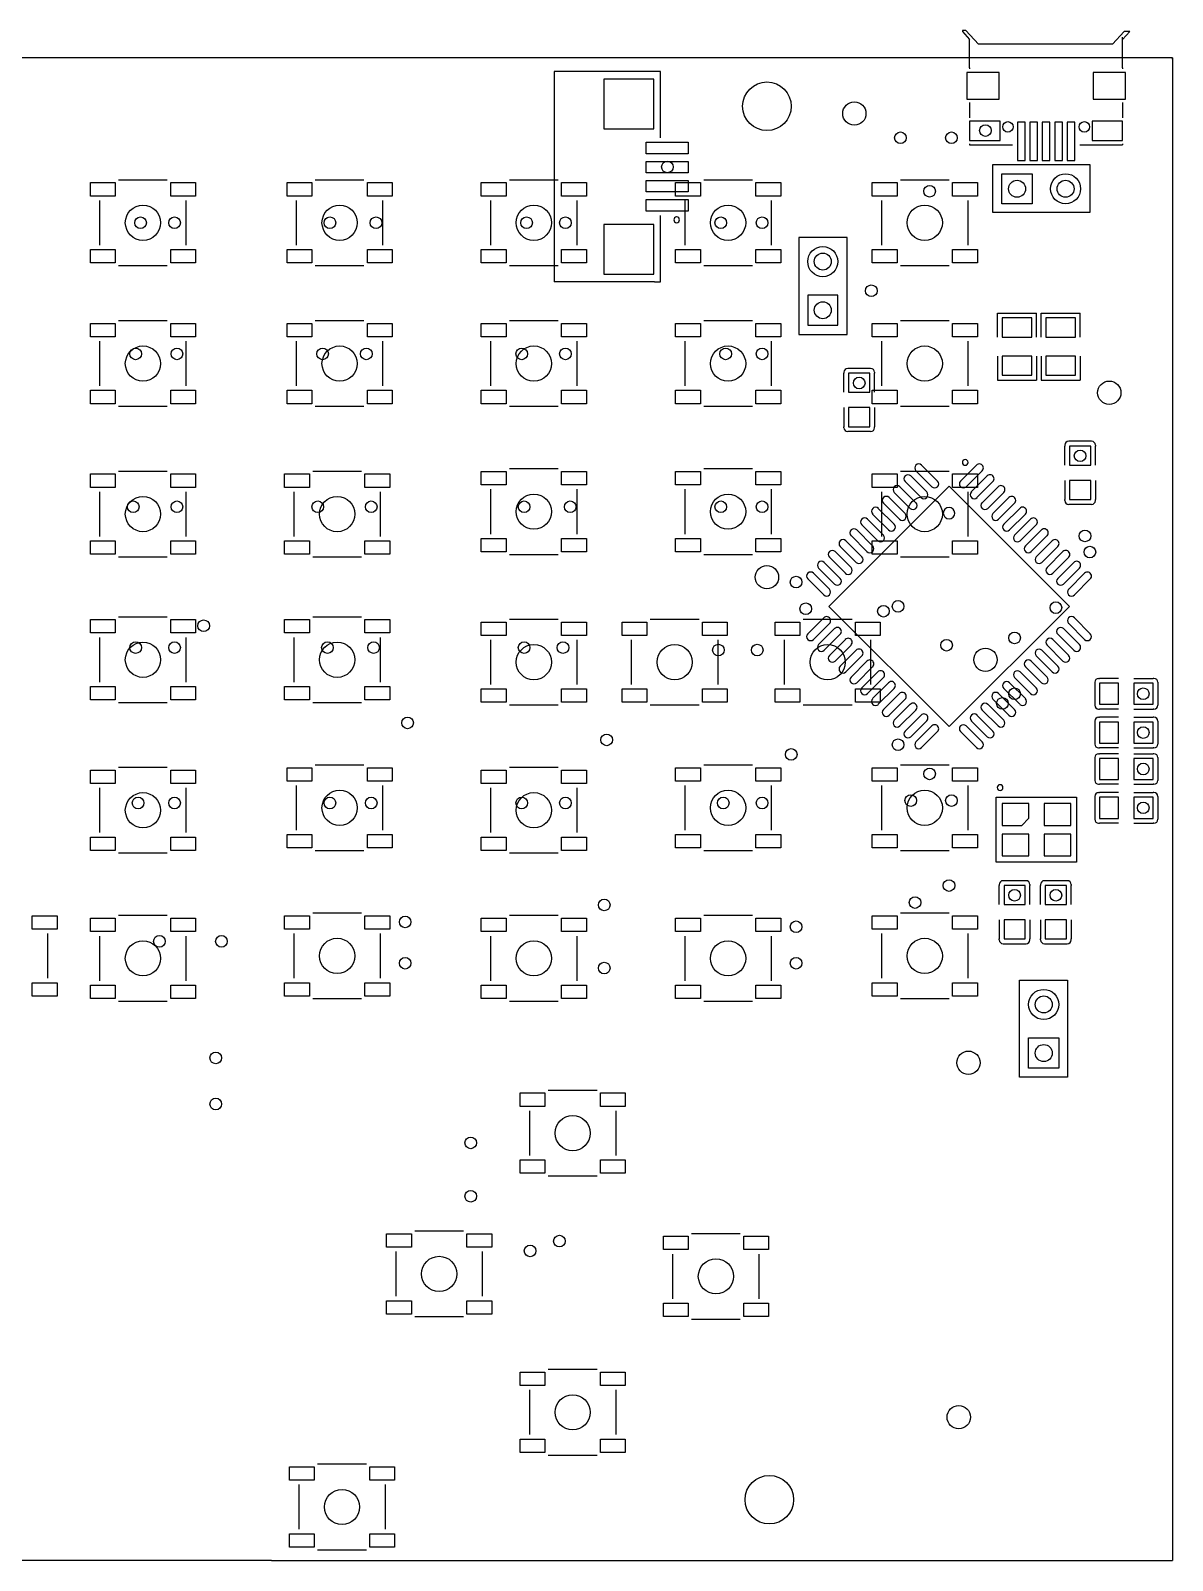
# Model space of a CAD drawing. Header units: millimetres. Extents: x 730 to 5835, y 75 to 3226.
# Drawn here: x 3484 to 5835, y 75 to 3226 of the extents above; entities that cross this region are included whole.
import ezdxf

# ---------------------------------------------------------------- set-up
doc = ezdxf.new("R2010")
doc.units = ezdxf.units.MM

msp = doc.modelspace()

# ---------------------------------------------------------------- linework, layer by layer
for points in [[(5732.1, 3207.3), (5747.3, 3223.8), (5735.8, 3223.8), (5711.8, 3197.8), (5435.6, 3197.8), (5409.5, 3225.8), (5403, 3225.8), (5403, 3223.8), (5417.1, 3207.3)], [(5417.5, 3149.4), (5417.5, 3207.3)], [(5732.5, 3149.4), (5732.5, 3212.1)], [(5835, 3170), (5831.7, 3170), (5310, 3170), (730, 3170), (730, 3170)], [(5835, 3166.7), (5835, 3170), (5835, 75), (5835, 75)], [(4562.1, 3141.5), (4562.1, 2708.5)], [(4768.8, 3141.5), (4562.1, 3141.5)], [(4780.6, 3005), (4780.6, 3141.9), (4768.8, 3141.9)], [(5417.5, 3149.4), (5417.5, 3146.9)], [(5732.5, 3149.4), (5732.5, 3146.9)], [(5417.5, 3077.5), (5417.5, 3046.3)], [(5732.5, 3077.5), (5732.5, 3046.3)], [(5417.5, 2992.7), (5417.5, 2990.7)], [(5417.5, 2990.7), (5505.8, 2990.7)], [(5644.2, 2990.7), (5732.5, 2990.7)], [(5732.5, 2992.7), (5732.5, 2990.7)], [(3664.8, 2918.6), (3765.2, 2918.6)], [(4069.8, 2918.6), (4170.2, 2918.6)], [(4469.8, 2918.6), (4570.2, 2918.6)], [(4869.8, 2918.6), (4970.2, 2918.6)], [(5274.8, 2918.6), (5375.2, 2918.6)], [(3626.4, 2784), (3626.4, 2876)], [(3803.6, 2876), (3803.6, 2784)], [(4031.4, 2784), (4031.4, 2876)], [(4208.6, 2876), (4208.6, 2784)], [(4431.4, 2784), (4431.4, 2876)], [(4608.6, 2876), (4608.6, 2784)], [(4831.4, 2784), (4831.4, 2876)], [(5008.6, 2876), (5008.6, 2784)], [(5236.4, 2784), (5236.4, 2876)], [(5413.6, 2876), (5413.6, 2784)], [(4768.8, 2708.5), (4780.6, 2708.5), (4780.6, 2845)], [(3765.2, 2741.4), (3664.8, 2741.4)], [(4170.2, 2741.4), (4069.8, 2741.4)], [(4570.2, 2741.4), (4469.8, 2741.4)], [(4970.2, 2741.4), (4869.8, 2741.4)], [(5375.2, 2741.4), (5274.8, 2741.4)], [(4768.8, 2708.5), (4562.1, 2708.5)], [(3664.8, 2628.6), (3765.2, 2628.6)], [(4069.8, 2628.6), (4170.2, 2628.6)], [(4469.8, 2628.6), (4570.2, 2628.6)], [(4869.8, 2628.6), (4970.2, 2628.6)], [(5274.8, 2628.6), (5375.2, 2628.6)], [(5474.8, 2594.7), (5474.8, 2643.9)], [(5474.8, 2643.9), (5555.2, 2643.9)], [(5555.2, 2594.7), (5555.2, 2643.9)], [(5564.8, 2594.7), (5564.8, 2643.9)], [(5564.8, 2643.9), (5645.2, 2643.9)], [(5645.2, 2594.7), (5645.2, 2643.9)], [(3626.4, 2494), (3626.4, 2586)], [(3803.6, 2586), (3803.6, 2494)], [(4031.4, 2494), (4031.4, 2586)], [(4208.6, 2586), (4208.6, 2494)], [(4431.4, 2494), (4431.4, 2586)], [(4608.6, 2586), (4608.6, 2494)], [(4831.4, 2494), (4831.4, 2586)], [(5008.6, 2586), (5008.6, 2494)], [(5236.4, 2494), (5236.4, 2586)], [(5413.6, 2586), (5413.6, 2494)], [(5474.8, 2555.3), (5474.8, 2506.1)], [(5555.2, 2555.3), (5555.2, 2506.1)], [(5564.8, 2555.3), (5564.8, 2506.1)], [(5645.2, 2555.3), (5645.2, 2506.1)], [(5158.5, 2522.1), (5158.5, 2520.1)], [(5213.6, 2530), (5166.4, 2530)], [(5221.5, 2522.1), (5221.5, 2520.1)], [(5158.5, 2480.8), (5158.5, 2520.1)], [(5221.5, 2480.8), (5221.5, 2520.1)], [(5474.8, 2506.1), (5555.2, 2506.1)], [(5564.8, 2506.1), (5645.2, 2506.1)], [(3765.2, 2451.4), (3664.8, 2451.4)], [(4170.2, 2451.4), (4069.8, 2451.4)], [(4570.2, 2451.4), (4469.8, 2451.4)], [(4970.2, 2451.4), (4869.8, 2451.4)], [(5158.5, 2449.3), (5158.5, 2409.9)], [(5221.5, 2449.3), (5221.5, 2409.9)], [(5375.2, 2451.4), (5274.8, 2451.4)], [(5158.5, 2407.9), (5158.5, 2409.9)], [(5213.6, 2400), (5166.4, 2400)], [(5221.5, 2407.9), (5221.5, 2409.9)], [(5613.5, 2372.1), (5613.5, 2370.1)], [(5613.5, 2330.8), (5613.5, 2370.1)], [(5668.6, 2380), (5621.4, 2380)], [(5676.5, 2372.1), (5676.5, 2370.1)], [(5676.5, 2330.8), (5676.5, 2370.1)], [(3664.8, 2318.6), (3765.2, 2318.6)], [(4064.8, 2318.6), (4165.2, 2318.6)], [(4469.8, 2323.6), (4570.2, 2323.6)], [(4869.8, 2323.6), (4970.2, 2323.6)], [(5274.8, 2318.6), (5375.2, 2318.6)], [(3626.4, 2184), (3626.4, 2276)], [(3803.6, 2276), (3803.6, 2184)], [(4026.4, 2184), (4026.4, 2276)], [(4203.6, 2276), (4203.6, 2184)], [(4431.4, 2189), (4431.4, 2281)], [(4608.6, 2281), (4608.6, 2189)], [(4831.4, 2189), (4831.4, 2281)], [(5008.6, 2281), (5008.6, 2189)], [(5236.4, 2184), (5236.4, 2276)], [(5413.6, 2276), (5413.6, 2184)], [(5613.5, 2299.3), (5613.5, 2259.9)], [(5676.5, 2299.3), (5676.5, 2259.9)], [(5613.5, 2257.9), (5613.5, 2259.9)], [(5668.6, 2250), (5621.4, 2250)], [(5676.5, 2257.9), (5676.5, 2259.9)], [(4570.2, 2146.4), (4469.8, 2146.4)], [(4970.2, 2146.4), (4869.8, 2146.4)], [(3765.2, 2141.4), (3664.8, 2141.4)], [(4165.2, 2141.4), (4064.8, 2141.4)], [(5375.2, 2141.4), (5274.8, 2141.4)], [(3664.8, 2018.6), (3765.2, 2018.6)], [(4064.8, 2018.6), (4165.2, 2018.6)], [(4469.8, 2013.6), (4570.2, 2013.6)], [(4759.8, 2013.6), (4860.2, 2013.6)], [(5074.8, 2013.6), (5175.2, 2013.6)], [(3626.4, 1884), (3626.4, 1976)], [(3803.6, 1976), (3803.6, 1884)], [(4026.4, 1884), (4026.4, 1976)], [(4203.6, 1976), (4203.6, 1884)], [(4431.4, 1879), (4431.4, 1971)], [(4608.6, 1971), (4608.6, 1879)], [(4721.4, 1879), (4721.4, 1971)], [(4898.6, 1971), (4898.6, 1879)], [(5036.4, 1879), (5036.4, 1971)], [(5213.6, 1971), (5213.6, 1879)], [(5682.9, 1891.5), (5684.9, 1891.5)], [(5724.2, 1891.5), (5684.9, 1891.5)], [(5755.7, 1891.5), (5795.1, 1891.5)], [(5797.1, 1891.5), (5795.1, 1891.5)], [(5675, 1883.6), (5675, 1836.4)], [(5805, 1883.6), (5805, 1836.4)], [(3765.2, 1841.4), (3664.8, 1841.4)], [(4165.2, 1841.4), (4064.8, 1841.4)], [(4570.2, 1836.4), (4469.8, 1836.4)], [(4860.2, 1836.4), (4759.8, 1836.4)], [(5175.2, 1836.4), (5074.8, 1836.4)], [(5682.9, 1828.5), (5684.9, 1828.5)], [(5724.2, 1828.5), (5684.9, 1828.5)], [(5755.7, 1828.5), (5795.1, 1828.5)], [(5797.1, 1828.5), (5795.1, 1828.5)], [(5675, 1803.6), (5675, 1756.4)], [(5682.9, 1811.5), (5684.9, 1811.5)], [(5724.2, 1811.5), (5684.9, 1811.5)], [(5755.7, 1811.5), (5795.1, 1811.5)], [(5797.1, 1811.5), (5795.1, 1811.5)], [(5805, 1803.6), (5805, 1756.4)], [(5682.9, 1748.5), (5684.9, 1748.5)], [(5682.9, 1736.5), (5684.9, 1736.5)], [(5724.2, 1748.5), (5684.9, 1748.5)], [(5724.2, 1736.5), (5684.9, 1736.5)], [(5755.7, 1748.5), (5795.1, 1748.5)], [(5755.7, 1736.5), (5795.1, 1736.5)], [(5797.1, 1748.5), (5795.1, 1748.5)], [(5797.1, 1736.5), (5795.1, 1736.5)], [(3664.8, 1708.6), (3765.2, 1708.6)], [(4069.8, 1713.6), (4170.2, 1713.6)], [(4469.8, 1708.6), (4570.2, 1708.6)], [(4869.8, 1713.6), (4970.2, 1713.6)], [(5274.8, 1713.6), (5375.2, 1713.6)], [(5675, 1728.6), (5675, 1681.4)], [(5805, 1728.6), (5805, 1681.4)], [(4031.4, 1579), (4031.4, 1671)], [(4208.6, 1671), (4208.6, 1579)], [(4831.4, 1579), (4831.4, 1671)], [(5008.6, 1671), (5008.6, 1579)], [(5236.4, 1579), (5236.4, 1671)], [(5413.6, 1671), (5413.6, 1579)], [(5682.9, 1673.5), (5684.9, 1673.5)], [(5724.2, 1673.5), (5684.9, 1673.5)], [(5755.7, 1673.5), (5795.1, 1673.5)], [(5797.1, 1673.5), (5795.1, 1673.5)], [(3626.4, 1574), (3626.4, 1666)], [(3803.6, 1666), (3803.6, 1574)], [(4431.4, 1574), (4431.4, 1666)], [(4608.6, 1666), (4608.6, 1574)], [(5675, 1648.6), (5675, 1601.4)], [(5682.9, 1656.5), (5684.9, 1656.5)], [(5724.2, 1656.5), (5684.9, 1656.5)], [(5755.7, 1656.5), (5795.1, 1656.5)], [(5797.1, 1656.5), (5795.1, 1656.5)], [(5805, 1648.6), (5805, 1601.4)], [(5682.9, 1593.5), (5684.9, 1593.5)], [(5724.2, 1593.5), (5684.9, 1593.5)], [(5755.7, 1593.5), (5795.1, 1593.5)], [(5797.1, 1593.5), (5795.1, 1593.5)], [(3765.2, 1531.4), (3664.8, 1531.4)], [(4170.2, 1536.4), (4069.8, 1536.4)], [(4570.2, 1531.4), (4469.8, 1531.4)], [(4970.2, 1536.4), (4869.8, 1536.4)], [(5375.2, 1536.4), (5274.8, 1536.4)], [(5478.5, 1467.1), (5478.5, 1465.1)], [(5478.5, 1425.7), (5478.5, 1465.1)], [(5486.4, 1475), (5533.6, 1475)], [(5541.5, 1467.1), (5541.5, 1465.1)], [(5541.5, 1425.7), (5541.5, 1465.1)], [(5563.5, 1467.1), (5563.5, 1465.1)], [(5563.5, 1425.7), (5563.5, 1465.1)], [(5571.4, 1475), (5618.6, 1475)], [(5626.5, 1467.1), (5626.5, 1465.1)], [(5626.5, 1425.7), (5626.5, 1465.1)], [(3664.8, 1403.6), (3765.2, 1403.6)], [(4064.8, 1408.6), (4165.2, 1408.6)], [(4469.8, 1403.6), (4570.2, 1403.6)], [(4869.8, 1403.6), (4970.2, 1403.6)], [(5274.8, 1408.6), (5375.2, 1408.6)], [(5478.5, 1394.2), (5478.5, 1354.9)], [(5541.5, 1394.2), (5541.5, 1354.9)], [(5563.5, 1394.2), (5563.5, 1354.9)], [(5626.5, 1394.2), (5626.5, 1354.9)], [(3518.6, 1366), (3518.6, 1274)], [(3626.4, 1269), (3626.4, 1361)], [(3803.6, 1361), (3803.6, 1269)], [(4026.4, 1274), (4026.4, 1366)], [(4203.6, 1366), (4203.6, 1274)], [(4431.4, 1269), (4431.4, 1361)], [(4608.6, 1361), (4608.6, 1269)], [(4831.4, 1269), (4831.4, 1361)], [(5008.6, 1361), (5008.6, 1269)], [(5236.4, 1274), (5236.4, 1366)], [(5413.6, 1366), (5413.6, 1274)], [(5478.5, 1352.9), (5478.5, 1354.9)], [(5541.5, 1352.9), (5541.5, 1354.9)], [(5563.5, 1352.9), (5563.5, 1354.9)], [(5626.5, 1352.9), (5626.5, 1354.9)], [(5486.4, 1345), (5533.6, 1345)], [(5571.4, 1345), (5618.6, 1345)], [(4165.2, 1231.4), (4064.8, 1231.4)], [(5375.2, 1231.4), (5274.8, 1231.4)], [(3765.2, 1226.4), (3664.8, 1226.4)], [(4570.2, 1226.4), (4469.8, 1226.4)], [(4970.2, 1226.4), (4869.8, 1226.4)], [(4549.8, 1043.6), (4650.2, 1043.6)], [(4511.4, 909), (4511.4, 1001)], [(4688.6, 1001), (4688.6, 909)], [(4650.2, 866.4), (4549.8, 866.4)], [(4274.8, 753.6), (4375.2, 753.6)], [(4844.8, 748.6), (4945.2, 748.6)], [(4236.4, 619), (4236.4, 711)], [(4413.6, 711), (4413.6, 619)], [(4806.4, 614), (4806.4, 706)], [(4983.6, 706), (4983.6, 614)], [(4375.2, 576.4), (4274.8, 576.4)], [(4945.2, 571.4), (4844.8, 571.4)], [(4549.8, 468.6), (4650.2, 468.6)], [(4511.4, 334), (4511.4, 426)], [(4688.6, 426), (4688.6, 334)], [(4650.2, 291.4), (4549.8, 291.4)], [(4074.8, 273.6), (4175.2, 273.6)], [(4036.4, 139), (4036.4, 231)], [(4213.6, 231), (4213.6, 139)], [(4175.2, 96.4), (4074.8, 96.4)], [(3980, 75), (730, 75)], [(3980, 75), (4010, 75), (4245, 75)], [(4245, 75), (5835, 75)]]:
    msp.add_lwpolyline(points)
for points in [[(4766.8, 3023.4), (4766.8, 3125.8), (4664.4, 3125.8), (4664.4, 3023.4)], [(5411.6, 3084.6), (5478.5, 3084.6), (5478.5, 3139.7), (5411.6, 3139.7)], [(5671.5, 3084.6), (5738.4, 3084.6), (5738.4, 3139.7), (5671.5, 3139.7)], [(5417.5, 2999.8), (5480.5, 2999.8), (5480.5, 3039.2), (5417.5, 3039.2)], [(5531.7, 2958.4), (5531.7, 3037.2), (5515.9, 3037.2), (5515.9, 2958.4)], [(5557.3, 2958.4), (5557.3, 3037.2), (5541.5, 3037.2), (5541.5, 2958.4)], [(5582.9, 2958.4), (5582.9, 3037.2), (5567.1, 3037.2), (5567.1, 2958.4)], [(5608.5, 2958.4), (5608.5, 3037.2), (5592.7, 3037.2), (5592.7, 2958.4)], [(5634.1, 2958.4), (5634.1, 3037.2), (5618.3, 3037.2), (5618.3, 2958.4)], [(5669.5, 2999.8), (5732.5, 2999.8), (5732.5, 3039.2), (5669.5, 3039.2)], [(4751.1, 2972.2), (4751.1, 2995.9), (4837.7, 2995.9), (4837.7, 2972.2)], [(4751.1, 2932.9), (4751.1, 2956.5), (4837.7, 2956.5), (4837.7, 2932.9)], [(5665, 2950), (5665, 2851), (5465, 2851), (5465, 2950), (5665, 2950)], [(5546, 2931), (5546, 2869), (5484, 2869), (5484, 2931)], [(3606.7, 2912.7), (3657.9, 2912.7), (3657.9, 2885.1), (3606.7, 2885.1)], [(3772.1, 2912.7), (3823.3, 2912.7), (3823.3, 2885.1), (3772.1, 2885.1)], [(4011.7, 2912.7), (4062.9, 2912.7), (4062.9, 2885.1), (4011.7, 2885.1)], [(4177.1, 2912.7), (4228.3, 2912.7), (4228.3, 2885.1), (4177.1, 2885.1)], [(4411.7, 2912.7), (4462.9, 2912.7), (4462.9, 2885.1), (4411.7, 2885.1)], [(4577.1, 2912.7), (4628.3, 2912.7), (4628.3, 2885.1), (4577.1, 2885.1)], [(4751.1, 2893.5), (4751.1, 2917.1), (4837.7, 2917.1), (4837.7, 2893.5)], [(4811.7, 2912.7), (4862.9, 2912.7), (4862.9, 2885.1), (4811.7, 2885.1)], [(4977.1, 2912.7), (5028.3, 2912.7), (5028.3, 2885.1), (4977.1, 2885.1)], [(5216.7, 2912.7), (5267.9, 2912.7), (5267.9, 2885.1), (5216.7, 2885.1)], [(5382.1, 2912.7), (5433.3, 2912.7), (5433.3, 2885.1), (5382.1, 2885.1)], [(4751.1, 2854.1), (4751.1, 2877.8), (4837.7, 2877.8), (4837.7, 2854.1)], [(4766.8, 2724.2), (4766.8, 2826.6), (4664.4, 2826.6), (4664.4, 2724.2)], [(3606.7, 2774.9), (3657.9, 2774.9), (3657.9, 2747.3), (3606.7, 2747.3)], [(3772.1, 2774.9), (3823.3, 2774.9), (3823.3, 2747.3), (3772.1, 2747.3)], [(4011.7, 2774.9), (4062.9, 2774.9), (4062.9, 2747.3), (4011.7, 2747.3)], [(4177.1, 2774.9), (4228.3, 2774.9), (4228.3, 2747.3), (4177.1, 2747.3)], [(4411.7, 2774.9), (4462.9, 2774.9), (4462.9, 2747.3), (4411.7, 2747.3)], [(4577.1, 2774.9), (4628.3, 2774.9), (4628.3, 2747.3), (4577.1, 2747.3)], [(4811.7, 2774.9), (4862.9, 2774.9), (4862.9, 2747.3), (4811.7, 2747.3)], [(4977.1, 2774.9), (5028.3, 2774.9), (5028.3, 2747.3), (4977.1, 2747.3)], [(5165, 2800), (5066, 2800), (5066, 2600), (5165, 2600), (5165, 2800)], [(5216.7, 2774.9), (5267.9, 2774.9), (5267.9, 2747.3), (5216.7, 2747.3)], [(5382.1, 2774.9), (5433.3, 2774.9), (5433.3, 2747.3), (5382.1, 2747.3)], [(5146, 2681), (5084, 2681), (5084, 2619), (5146, 2619)], [(3606.7, 2622.7), (3657.9, 2622.7), (3657.9, 2595.1), (3606.7, 2595.1)], [(3772.1, 2622.7), (3823.3, 2622.7), (3823.3, 2595.1), (3772.1, 2595.1)], [(4011.7, 2622.7), (4062.9, 2622.7), (4062.9, 2595.1), (4011.7, 2595.1)], [(4177.1, 2622.7), (4228.3, 2622.7), (4228.3, 2595.1), (4177.1, 2595.1)], [(4411.7, 2622.7), (4462.9, 2622.7), (4462.9, 2595.1), (4411.7, 2595.1)], [(4577.1, 2622.7), (4628.3, 2622.7), (4628.3, 2595.1), (4577.1, 2595.1)], [(4811.7, 2622.7), (4862.9, 2622.7), (4862.9, 2595.1), (4811.7, 2595.1)], [(4977.1, 2622.7), (5028.3, 2622.7), (5028.3, 2595.1), (4977.1, 2595.1)], [(5216.7, 2622.7), (5267.9, 2622.7), (5267.9, 2595.1), (5216.7, 2595.1)], [(5382.1, 2622.7), (5433.3, 2622.7), (5433.3, 2595.1), (5382.1, 2595.1)], [(5484.5, 2634.1), (5484.5, 2594.7), (5545.5, 2594.7), (5545.5, 2634.1)], [(5574.5, 2634.1), (5574.5, 2594.7), (5635.5, 2594.7), (5635.5, 2634.1)], [(5484.5, 2555.3), (5484.5, 2515.9), (5545.5, 2515.9), (5545.5, 2555.3)], [(5574.5, 2555.3), (5574.5, 2515.9), (5635.5, 2515.9), (5635.5, 2555.3)], [(5211.7, 2480.8), (5211.7, 2520.1), (5168.3, 2520.1), (5168.3, 2480.8)], [(3606.7, 2484.9), (3657.9, 2484.9), (3657.9, 2457.3), (3606.7, 2457.3)], [(3772.1, 2484.9), (3823.3, 2484.9), (3823.3, 2457.3), (3772.1, 2457.3)], [(4011.7, 2484.9), (4062.9, 2484.9), (4062.9, 2457.3), (4011.7, 2457.3)], [(4177.1, 2484.9), (4228.3, 2484.9), (4228.3, 2457.3), (4177.1, 2457.3)], [(4411.7, 2484.9), (4462.9, 2484.9), (4462.9, 2457.3), (4411.7, 2457.3)], [(4577.1, 2484.9), (4628.3, 2484.9), (4628.3, 2457.3), (4577.1, 2457.3)], [(4811.7, 2484.9), (4862.9, 2484.9), (4862.9, 2457.3), (4811.7, 2457.3)], [(4977.1, 2484.9), (5028.3, 2484.9), (5028.3, 2457.3), (4977.1, 2457.3)], [(5216.7, 2484.9), (5267.9, 2484.9), (5267.9, 2457.3), (5216.7, 2457.3)], [(5382.1, 2484.9), (5433.3, 2484.9), (5433.3, 2457.3), (5382.1, 2457.3)], [(5211.7, 2409.9), (5211.7, 2449.3), (5168.3, 2449.3), (5168.3, 2409.9)], [(5666.7, 2330.8), (5666.7, 2370.1), (5623.3, 2370.1), (5623.3, 2330.8)], [(3606.7, 2312.7), (3657.9, 2312.7), (3657.9, 2285.1), (3606.7, 2285.1)], [(3772.1, 2312.7), (3823.3, 2312.7), (3823.3, 2285.1), (3772.1, 2285.1)], [(4006.7, 2312.7), (4057.9, 2312.7), (4057.9, 2285.1), (4006.7, 2285.1)], [(4172.1, 2312.7), (4223.3, 2312.7), (4223.3, 2285.1), (4172.1, 2285.1)], [(4411.7, 2317.7), (4462.9, 2317.7), (4462.9, 2290.1), (4411.7, 2290.1)], [(4577.1, 2317.7), (4628.3, 2317.7), (4628.3, 2290.1), (4577.1, 2290.1)], [(4811.7, 2317.7), (4862.9, 2317.7), (4862.9, 2290.1), (4811.7, 2290.1)], [(4977.1, 2317.7), (5028.3, 2317.7), (5028.3, 2290.1), (4977.1, 2290.1)], [(5216.7, 2312.7), (5267.9, 2312.7), (5267.9, 2285.1), (5216.7, 2285.1)], [(5329.1, 2275.8), (5296.2, 2308.6)], [(5339.6, 2286.4), (5306.8, 2319.2)], [(5351.3, 2298.1), (5318.5, 2330.9)], [(5382.1, 2312.7), (5433.3, 2312.7), (5433.3, 2285.1), (5382.1, 2285.1)], [(5398.7, 2298.1), (5431.5, 2330.9)], [(5410.4, 2286.4), (5443.2, 2319.2)], [(5420.9, 2275.8), (5453.8, 2308.6)], [(5127.2, 2040), (5375, 1792.2), (5622.8, 2040), (5375, 2287.8), (5127.2, 2040)], [(5295.1, 2241.8), (5262.3, 2274.7)], [(5306.8, 2253.5), (5274, 2286.4)], [(5317.4, 2264.1), (5284.5, 2296.9)], [(5432.6, 2264.1), (5465.5, 2296.9)], [(5443.2, 2253.5), (5476, 2286.4)], [(5454.9, 2241.8), (5487.7, 2274.7)], [(5666.7, 2259.9), (5666.7, 2299.3), (5623.3, 2299.3), (5623.3, 2259.9)], [(5262.3, 2209), (5229.4, 2241.8)], [(5272.8, 2219.6), (5240, 2252.4)], [(5284.5, 2231.3), (5251.7, 2264.1)], [(5465.5, 2231.3), (5498.3, 2264.1)], [(5477.2, 2219.6), (5510, 2252.4)], [(5487.7, 2209), (5520.6, 2241.8)], [(5228.3, 2175), (5195.4, 2207.9)], [(5240, 2186.7), (5207.1, 2219.6)], [(5250.6, 2197.3), (5217.7, 2230.1)], [(5499.4, 2197.3), (5532.3, 2230.1)], [(5510, 2186.7), (5542.9, 2219.6)], [(5521.7, 2175), (5554.6, 2207.9)], [(3606.7, 2174.9), (3657.9, 2174.9), (3657.9, 2147.3), (3606.7, 2147.3)], [(3772.1, 2174.9), (3823.3, 2174.9), (3823.3, 2147.3), (3772.1, 2147.3)], [(4006.7, 2174.9), (4057.9, 2174.9), (4057.9, 2147.3), (4006.7, 2147.3)], [(4172.1, 2174.9), (4223.3, 2174.9), (4223.3, 2147.3), (4172.1, 2147.3)], [(4411.7, 2179.9), (4462.9, 2179.9), (4462.9, 2152.3), (4411.7, 2152.3)], [(4577.1, 2179.9), (4628.3, 2179.9), (4628.3, 2152.3), (4577.1, 2152.3)], [(4811.7, 2179.9), (4862.9, 2179.9), (4862.9, 2152.3), (4811.7, 2152.3)], [(4977.1, 2179.9), (5028.3, 2179.9), (5028.3, 2152.3), (4977.1, 2152.3)], [(5195.4, 2142.2), (5162.6, 2175)], [(5206, 2152.7), (5173.2, 2185.6)], [(5217.7, 2164.4), (5184.9, 2197.3)], [(5216.7, 2174.9), (5267.9, 2174.9), (5267.9, 2147.3), (5216.7, 2147.3)], [(5382.1, 2174.9), (5433.3, 2174.9), (5433.3, 2147.3), (5382.1, 2147.3)], [(5532.3, 2164.4), (5565.1, 2197.3)], [(5544, 2152.7), (5576.8, 2185.6)], [(5554.6, 2142.2), (5587.4, 2175)], [(5173.2, 2119.9), (5140.3, 2152.7)], [(5183.7, 2130.5), (5150.9, 2163.3)], [(5566.3, 2130.5), (5599.1, 2163.3)], [(5576.8, 2119.9), (5609.7, 2152.7)], [(5139.2, 2085.9), (5106.4, 2118.8)], [(5150.9, 2097.6), (5118.1, 2130.5)], [(5161.5, 2108.2), (5128.6, 2141)], [(5588.5, 2108.2), (5621.4, 2141)], [(5599.1, 2097.6), (5631.9, 2130.5)], [(5610.8, 2085.9), (5643.6, 2118.8)], [(5116.9, 2063.7), (5084.1, 2096.5)], [(5128.6, 2075.4), (5095.8, 2108.2)], [(5621.4, 2075.4), (5654.2, 2108.2)], [(5633.1, 2063.7), (5665.9, 2096.5)], [(3606.7, 2012.7), (3657.9, 2012.7), (3657.9, 1985.1), (3606.7, 1985.1)], [(3772.1, 2012.7), (3823.3, 2012.7), (3823.3, 1985.1), (3772.1, 1985.1)], [(4006.7, 2012.7), (4057.9, 2012.7), (4057.9, 1985.1), (4006.7, 1985.1)], [(4172.1, 2012.7), (4223.3, 2012.7), (4223.3, 1985.1), (4172.1, 1985.1)], [(4411.7, 2007.7), (4462.9, 2007.7), (4462.9, 1980.1), (4411.7, 1980.1)], [(4577.1, 2007.7), (4628.3, 2007.7), (4628.3, 1980.1), (4577.1, 1980.1)], [(4701.7, 2007.7), (4752.9, 2007.7), (4752.9, 1980.1), (4701.7, 1980.1)], [(4867.1, 2007.7), (4918.3, 2007.7), (4918.3, 1980.1), (4867.1, 1980.1)], [(5016.7, 2007.7), (5067.9, 2007.7), (5067.9, 1980.1), (5016.7, 1980.1)], [(5084.1, 1983.5), (5116.9, 2016.3)], [(5095.8, 1971.8), (5128.6, 2004.6)], [(5106.4, 1961.2), (5139.2, 1994.1)], [(5182.1, 2007.7), (5233.3, 2007.7), (5233.3, 1980.1), (5182.1, 1980.1)], [(5643.6, 1961.2), (5610.8, 1994.1)], [(5654.2, 1971.8), (5621.4, 2004.6)], [(5665.9, 1983.5), (5633.1, 2016.3)], [(5118.1, 1949.5), (5150.9, 1982.4)], [(5128.6, 1939), (5161.5, 1971.8)], [(5140.3, 1927.3), (5173.2, 1960.1)], [(5609.7, 1927.3), (5576.8, 1960.1)], [(5621.4, 1939), (5588.5, 1971.8)], [(5631.9, 1949.5), (5599.1, 1982.4)], [(5150.9, 1916.7), (5183.7, 1949.5)], [(5162.6, 1905), (5195.4, 1937.8)], [(5173.2, 1894.4), (5206, 1927.3)], [(5576.8, 1894.4), (5544, 1927.3)], [(5587.4, 1905), (5554.6, 1937.8)], [(5599.1, 1916.7), (5566.3, 1949.5)], [(5184.9, 1882.7), (5217.7, 1915.6)], [(5195.4, 1872.1), (5228.3, 1905)], [(5207.1, 1860.4), (5240, 1893.3)], [(5542.9, 1860.4), (5510, 1893.3)], [(5554.6, 1872.1), (5521.7, 1905)], [(5565.1, 1882.7), (5532.3, 1915.6)], [(3606.7, 1874.9), (3657.9, 1874.9), (3657.9, 1847.3), (3606.7, 1847.3)], [(3772.1, 1874.9), (3823.3, 1874.9), (3823.3, 1847.3), (3772.1, 1847.3)], [(4006.7, 1874.9), (4057.9, 1874.9), (4057.9, 1847.3), (4006.7, 1847.3)], [(4172.1, 1874.9), (4223.3, 1874.9), (4223.3, 1847.3), (4172.1, 1847.3)], [(4411.7, 1869.9), (4462.9, 1869.9), (4462.9, 1842.3), (4411.7, 1842.3)], [(4577.1, 1869.9), (4628.3, 1869.9), (4628.3, 1842.3), (4577.1, 1842.3)], [(4701.7, 1869.9), (4752.9, 1869.9), (4752.9, 1842.3), (4701.7, 1842.3)], [(4867.1, 1869.9), (4918.3, 1869.9), (4918.3, 1842.3), (4867.1, 1842.3)], [(5016.7, 1869.9), (5067.9, 1869.9), (5067.9, 1842.3), (5016.7, 1842.3)], [(5182.1, 1869.9), (5233.3, 1869.9), (5233.3, 1842.3), (5182.1, 1842.3)], [(5217.7, 1849.9), (5250.6, 1882.7)], [(5229.4, 1838.2), (5262.3, 1871)], [(5240, 1827.6), (5272.8, 1860.4)], [(5510, 1827.6), (5477.2, 1860.4)], [(5520.6, 1838.2), (5487.7, 1871)], [(5532.3, 1849.9), (5499.4, 1882.7)], [(5724.2, 1881.7), (5684.9, 1881.7), (5684.9, 1838.3), (5724.2, 1838.3)], [(5795.1, 1881.7), (5755.7, 1881.7), (5755.7, 1838.3), (5795.1, 1838.3)], [(5251.7, 1815.9), (5284.5, 1848.7)], [(5262.3, 1805.3), (5295.1, 1838.2)], [(5487.7, 1805.3), (5454.9, 1838.2)], [(5498.3, 1815.9), (5465.5, 1848.7)], [(5274, 1793.6), (5306.8, 1826.5)], [(5284.5, 1783.1), (5317.4, 1815.9)], [(5296.2, 1771.4), (5329.1, 1804.2)], [(5453.8, 1771.4), (5420.9, 1804.2)], [(5465.5, 1783.1), (5432.6, 1815.9)], [(5476, 1793.6), (5443.2, 1826.5)], [(5724.2, 1801.7), (5684.9, 1801.7), (5684.9, 1758.3), (5724.2, 1758.3)], [(5795.1, 1801.7), (5755.7, 1801.7), (5755.7, 1758.3), (5795.1, 1758.3)], [(5306.8, 1760.8), (5339.6, 1793.6)], [(5318.5, 1749.1), (5351.3, 1781.9)], [(5431.5, 1749.1), (5398.7, 1781.9)], [(5443.2, 1760.8), (5410.4, 1793.6)], [(3606.7, 1702.7), (3657.9, 1702.7), (3657.9, 1675.1), (3606.7, 1675.1)], [(3772.1, 1702.7), (3823.3, 1702.7), (3823.3, 1675.1), (3772.1, 1675.1)], [(4011.7, 1707.7), (4062.9, 1707.7), (4062.9, 1680.1), (4011.7, 1680.1)], [(4177.1, 1707.7), (4228.3, 1707.7), (4228.3, 1680.1), (4177.1, 1680.1)], [(4411.7, 1702.7), (4462.9, 1702.7), (4462.9, 1675.1), (4411.7, 1675.1)], [(4577.1, 1702.7), (4628.3, 1702.7), (4628.3, 1675.1), (4577.1, 1675.1)], [(4811.7, 1707.7), (4862.9, 1707.7), (4862.9, 1680.1), (4811.7, 1680.1)], [(4977.1, 1707.7), (5028.3, 1707.7), (5028.3, 1680.1), (4977.1, 1680.1)], [(5216.7, 1707.7), (5267.9, 1707.7), (5267.9, 1680.1), (5216.7, 1680.1)], [(5382.1, 1707.7), (5433.3, 1707.7), (5433.3, 1680.1), (5382.1, 1680.1)], [(5724.2, 1726.7), (5684.9, 1726.7), (5684.9, 1683.3), (5724.2, 1683.3)], [(5795.1, 1726.7), (5755.7, 1726.7), (5755.7, 1683.3), (5795.1, 1683.3)], [(5472.3, 1646.9), (5637.7, 1646.9), (5637.7, 1513.1), (5472.3, 1513.1), (5472.3, 1646.9)], [(5724.2, 1646.7), (5684.9, 1646.7), (5684.9, 1603.3), (5724.2, 1603.3)], [(5795.1, 1646.7), (5755.7, 1646.7), (5755.7, 1603.3), (5795.1, 1603.3)], [(5484.1, 1588.9), (5525, 1588.9), (5539.2, 1603.8), (5539.2, 1634.1), (5484.1, 1634.1)], [(5570.7, 1588.9), (5625.9, 1588.9), (5625.9, 1634.1), (5570.7, 1634.1)], [(3606.7, 1564.9), (3657.9, 1564.9), (3657.9, 1537.3), (3606.7, 1537.3)], [(3772.1, 1564.9), (3823.3, 1564.9), (3823.3, 1537.3), (3772.1, 1537.3)], [(4011.7, 1569.9), (4062.9, 1569.9), (4062.9, 1542.3), (4011.7, 1542.3)], [(4177.1, 1569.9), (4228.3, 1569.9), (4228.3, 1542.3), (4177.1, 1542.3)], [(4411.7, 1564.9), (4462.9, 1564.9), (4462.9, 1537.3), (4411.7, 1537.3)], [(4577.1, 1564.9), (4628.3, 1564.9), (4628.3, 1537.3), (4577.1, 1537.3)], [(4811.7, 1569.9), (4862.9, 1569.9), (4862.9, 1542.3), (4811.7, 1542.3)], [(4977.1, 1569.9), (5028.3, 1569.9), (5028.3, 1542.3), (4977.1, 1542.3)], [(5216.7, 1569.9), (5267.9, 1569.9), (5267.9, 1542.3), (5216.7, 1542.3)], [(5382.1, 1569.9), (5433.3, 1569.9), (5433.3, 1542.3), (5382.1, 1542.3)], [(5484.1, 1525.9), (5539.2, 1525.9), (5539.2, 1571.1), (5484.1, 1571.1)], [(5570.7, 1525.9), (5625.9, 1525.9), (5625.9, 1571.1), (5570.7, 1571.1)], [(5488.3, 1465.1), (5488.3, 1425.7), (5531.7, 1425.7), (5531.7, 1465.1)], [(5573.3, 1465.1), (5573.3, 1425.7), (5616.7, 1425.7), (5616.7, 1465.1)], [(3487.1, 1402.7), (3538.3, 1402.7), (3538.3, 1375.1), (3487.1, 1375.1)], [(3606.7, 1397.7), (3657.9, 1397.7), (3657.9, 1370.1), (3606.7, 1370.1)], [(3772.1, 1397.7), (3823.3, 1397.7), (3823.3, 1370.1), (3772.1, 1370.1)], [(4006.7, 1402.7), (4057.9, 1402.7), (4057.9, 1375.1), (4006.7, 1375.1)], [(4172.1, 1402.7), (4223.3, 1402.7), (4223.3, 1375.1), (4172.1, 1375.1)], [(4411.7, 1397.7), (4462.9, 1397.7), (4462.9, 1370.1), (4411.7, 1370.1)], [(4577.1, 1397.7), (4628.3, 1397.7), (4628.3, 1370.1), (4577.1, 1370.1)], [(4811.7, 1397.7), (4862.9, 1397.7), (4862.9, 1370.1), (4811.7, 1370.1)], [(4977.1, 1397.7), (5028.3, 1397.7), (5028.3, 1370.1), (4977.1, 1370.1)], [(5216.7, 1402.7), (5267.9, 1402.7), (5267.9, 1375.1), (5216.7, 1375.1)], [(5382.1, 1402.7), (5433.3, 1402.7), (5433.3, 1375.1), (5382.1, 1375.1)], [(5488.3, 1394.2), (5488.3, 1354.9), (5531.7, 1354.9), (5531.7, 1394.2)], [(5573.3, 1394.2), (5573.3, 1354.9), (5616.7, 1354.9), (5616.7, 1394.2)], [(3487.1, 1264.9), (3538.3, 1264.9), (3538.3, 1237.3), (3487.1, 1237.3)], [(4006.7, 1264.9), (4057.9, 1264.9), (4057.9, 1237.3), (4006.7, 1237.3)], [(4172.1, 1264.9), (4223.3, 1264.9), (4223.3, 1237.3), (4172.1, 1237.3)], [(5216.7, 1264.9), (5267.9, 1264.9), (5267.9, 1237.3), (5216.7, 1237.3)], [(5382.1, 1264.9), (5433.3, 1264.9), (5433.3, 1237.3), (5382.1, 1237.3)], [(5520, 1270), (5619, 1270), (5619, 1070), (5520, 1070), (5520, 1270)], [(3606.7, 1259.9), (3657.9, 1259.9), (3657.9, 1232.3), (3606.7, 1232.3)], [(3772.1, 1259.9), (3823.3, 1259.9), (3823.3, 1232.3), (3772.1, 1232.3)], [(4411.7, 1259.9), (4462.9, 1259.9), (4462.9, 1232.3), (4411.7, 1232.3)], [(4577.1, 1259.9), (4628.3, 1259.9), (4628.3, 1232.3), (4577.1, 1232.3)], [(4811.7, 1259.9), (4862.9, 1259.9), (4862.9, 1232.3), (4811.7, 1232.3)], [(4977.1, 1259.9), (5028.3, 1259.9), (5028.3, 1232.3), (4977.1, 1232.3)], [(5539, 1151), (5601, 1151), (5601, 1089), (5539, 1089)], [(4491.7, 1037.7), (4542.9, 1037.7), (4542.9, 1010.1), (4491.7, 1010.1)], [(4657.1, 1037.7), (4708.3, 1037.7), (4708.3, 1010.1), (4657.1, 1010.1)], [(4491.7, 899.9), (4542.9, 899.9), (4542.9, 872.3), (4491.7, 872.3)], [(4657.1, 899.9), (4708.3, 899.9), (4708.3, 872.3), (4657.1, 872.3)], [(4216.7, 747.7), (4267.9, 747.7), (4267.9, 720.1), (4216.7, 720.1)], [(4382.1, 747.7), (4433.3, 747.7), (4433.3, 720.1), (4382.1, 720.1)], [(4786.7, 742.7), (4837.9, 742.7), (4837.9, 715.1), (4786.7, 715.1)], [(4952.1, 742.7), (5003.3, 742.7), (5003.3, 715.1), (4952.1, 715.1)], [(4216.7, 609.9), (4267.9, 609.9), (4267.9, 582.3), (4216.7, 582.3)], [(4382.1, 609.9), (4433.3, 609.9), (4433.3, 582.3), (4382.1, 582.3)], [(4786.7, 604.9), (4837.9, 604.9), (4837.9, 577.3), (4786.7, 577.3)], [(4952.1, 604.9), (5003.3, 604.9), (5003.3, 577.3), (4952.1, 577.3)], [(4491.7, 462.7), (4542.9, 462.7), (4542.9, 435.1), (4491.7, 435.1)], [(4657.1, 462.7), (4708.3, 462.7), (4708.3, 435.1), (4657.1, 435.1)], [(4491.7, 324.9), (4542.9, 324.9), (4542.9, 297.3), (4491.7, 297.3)], [(4657.1, 324.9), (4708.3, 324.9), (4708.3, 297.3), (4657.1, 297.3)], [(4016.7, 267.7), (4067.9, 267.7), (4067.9, 240.1), (4016.7, 240.1)], [(4182.1, 267.7), (4233.3, 267.7), (4233.3, 240.1), (4182.1, 240.1)], [(4016.7, 129.9), (4067.9, 129.9), (4067.9, 102.3), (4016.7, 102.3)], [(4182.1, 129.9), (4233.3, 129.9), (4233.3, 102.3), (4182.1, 102.3)]]:
    msp.add_lwpolyline(points, close=True)
for centre, radius in [((5000, 3070), 50), ((5180, 3055), 24), ((5450, 3020), 12), ((5496.3, 3027.5), 10.8), ((5653.7, 3027.5), 10.8), ((5275, 3005), 12), ((5380, 3005), 12), ((4795, 2945), 12), ((5615, 2900), 31), ((5335, 2895), 12), ((5515, 2900), 17.5), ((5615, 2900), 17.5), ((3715, 2830), 36.3), ((3710, 2830), 12), ((3780, 2830), 12), ((4120, 2830), 36.3), ((4100, 2830), 12), ((4195, 2830), 12), ((4520, 2830), 36.3), ((4505, 2830), 12), ((4585, 2830), 12), ((4920, 2830), 36.3), ((4905, 2830), 12), ((4990, 2830), 12), ((5325, 2830), 36.3), ((5115, 2750), 31), ((5115, 2750), 17.5), ((5215, 2690), 12), ((5115, 2650), 17.5), ((3715, 2540), 36.3), ((3700, 2560), 12), ((3785, 2560), 12), ((4085, 2560), 12), ((4120, 2540), 36.3), ((4175, 2560), 12), ((4495, 2560), 12), ((4520, 2540), 36.3), ((4585, 2560), 12), ((4920, 2540), 36.3), ((4915, 2560), 12), ((4990, 2560), 12), ((5325, 2540), 36.3), ((5190, 2500), 12), ((5705, 2480), 24), ((5645, 2350), 12), ((4520, 2235), 36.3), ((4920, 2235), 36.3), ((3715, 2230), 36.3), ((3695, 2245), 12), ((3785, 2245), 12), ((4075, 2245), 12), ((4115, 2230), 36.3), ((4185, 2245), 12), ((4500, 2245), 12), ((4595, 2245), 12), ((4905, 2245), 12), ((4990, 2245), 12), ((5325, 2230), 36.3), ((5655, 2185), 12), ((5665, 2151.8), 12), ((5000, 2100), 24), ((5060, 2090), 12), ((5270, 2040), 12), ((5595, 2037.3), 12), ((5080, 2035), 12), ((5240, 2030), 12), ((3840, 2000), 12), ((5510, 1975), 12), ((3715, 1930), 36.3), ((3700, 1955), 12), ((3780, 1955), 12), ((4115, 1930), 36.3), ((4095, 1955), 12), ((4190, 1955), 12), ((4520, 1925), 36.3), ((4500, 1955), 12), ((4580, 1955), 12), ((4810, 1925), 36.3), ((4900, 1950), 12), ((4980, 1950), 12), ((5125, 1925), 36.3), ((5370, 1960), 12), ((5450, 1930), 24), ((5510, 1860), 12), ((5775, 1860), 12), ((5485, 1840), 12), ((4260, 1800), 12), ((4670, 1765), 12), ((5270, 1755), 12), ((5775, 1780), 12), ((5050, 1735), 12), ((5335, 1695), 12), ((5775, 1705), 12), ((3715, 1620), 36.3), ((3705, 1635), 12), ((3780, 1635), 12), ((4120, 1625), 36.3), ((4100, 1635), 12), ((4185, 1635), 12), ((4495, 1635), 12), ((4520, 1620), 36.3), ((4585, 1635), 12), ((4920, 1625), 36.3), ((4910, 1635), 12), ((4990, 1635), 12), ((5296.2, 1640), 12), ((5325, 1625), 36.3), ((5380, 1640), 12), ((5775, 1625), 12), ((5375, 1465), 12), ((5510, 1445), 12), ((5595, 1445), 12), ((4665, 1425), 12), ((5305, 1430), 12), ((4255, 1390), 12), ((5060, 1380), 12), ((3748.9, 1350), 12), ((3876.7, 1350), 12), ((4115, 1320), 36.3), ((5325, 1320), 36.3), ((3715, 1315), 36.3), ((4520, 1315), 36.3), ((4920, 1315), 36.3), ((4255, 1305), 12), ((4665, 1295), 12), ((5060, 1305), 12), ((5570, 1220), 31), ((5570, 1220), 17.5), ((5570, 1120), 17.5), ((3865, 1110), 12), ((5415, 1100), 24), ((3865, 1015), 12), ((4600, 955), 36.3), ((4390, 935), 12), ((4390, 825), 12), ((4572.7, 732.6), 12), ((4325, 665), 36.3), ((4512.4, 712.4), 12), ((4895, 660), 36.3), ((4600, 380), 36.3), ((5395, 370), 24), ((4125, 185), 36.3), ((5005, 200), 50)]:
    msp.add_circle(centre, radius)
for centre, radius, start, end in [((4814.1, 2836), 5.91, 90, 89.5149), ((5166.4, 2522.1), 7.88, 90, 180), ((5213.6, 2522.1), 7.87, 0, 90), ((5166.4, 2407.9), 7.88, 180, 270), ((5213.6, 2407.9), 7.87, 270, 360), ((5621.4, 2372.1), 7.88, 90, 180), ((5668.6, 2372.1), 7.87, 0, 90), ((5312.6, 2325.1), 8.27, 45, 225), ((5408.5, 2336.5), 5.91, 225.4871, 224.5129), ((5437.4, 2325.1), 8.27, 315, 495), ((5290.4, 2302.8), 8.27, 45, 225), ((5459.6, 2302.8), 8.27, 315, 495), ((5268.1, 2280.5), 8.27, 45, 225), ((5323.2, 2269.9), 8.27, 225, 45), ((5345.5, 2292.2), 8.27, 225, 45), ((5404.5, 2292.2), 8.27, 495, 315), ((5426.8, 2269.9), 8.27, 495, 315), ((5481.9, 2280.5), 8.27, 315, 495), ((5223.6, 2236), 8.27, 45, 225), ((5245.8, 2258.3), 8.27, 45, 225), ((5301, 2247.7), 8.27, 225, 45), ((5375, 2232), 11.8, 225.6878, 224.7171), ((5449, 2247.7), 8.27, 495, 315), ((5504.2, 2258.3), 8.27, 315, 495), ((5526.4, 2236), 8.27, 315, 495), ((5621.4, 2257.9), 7.88, 180, 270), ((5668.6, 2257.9), 7.87, 270, 360), ((5201.3, 2213.7), 8.27, 45, 225), ((5256.4, 2203.1), 8.27, 225, 45), ((5278.7, 2225.4), 8.27, 225, 45), ((5471.3, 2225.4), 8.27, 495, 315), ((5493.6, 2203.1), 8.27, 495, 315), ((5548.7, 2213.7), 8.27, 315, 495), ((5156.7, 2169.2), 8.27, 45, 225), ((5179, 2191.4), 8.27, 45, 225), ((5234.1, 2180.9), 8.27, 225, 45), ((5515.9, 2180.9), 8.27, 495, 315), ((5571, 2191.4), 8.27, 315, 495), ((5593.3, 2169.2), 8.27, 315, 495), ((5134.5, 2146.9), 8.27, 45, 225), ((5211.9, 2158.6), 8.27, 225, 45), ((5538.1, 2158.6), 8.27, 495, 315), ((5615.5, 2146.9), 8.27, 315, 495), ((5112.2, 2124.6), 8.27, 45, 225), ((5167.3, 2114), 8.27, 225, 45), ((5189.6, 2136.3), 8.27, 225, 45), ((5560.4, 2136.3), 8.27, 495, 315), ((5582.7, 2114), 8.27, 495, 315), ((5637.8, 2124.6), 8.27, 315, 495), ((5089.9, 2102.4), 8.27, 45, 225), ((5145.1, 2091.8), 8.27, 225, 45), ((5604.9, 2091.8), 8.27, 495, 315), ((5660.1, 2102.4), 8.27, 315, 495), ((5122.8, 2069.5), 8.27, 225, 45), ((5627.2, 2069.5), 8.27, 495, 315), ((5122.8, 2010.5), 8.27, 315, 495), ((5627.2, 2010.5), 8.27, 45, 225), ((5145.1, 1988.2), 8.27, 315, 495), ((5604.9, 1988.2), 8.27, 45, 225), ((5089.9, 1977.6), 8.27, 495, 315), ((5112.2, 1955.4), 8.27, 495, 315), ((5167.3, 1966), 8.27, 315, 495), ((5582.7, 1966), 8.27, 45, 225), ((5637.8, 1955.4), 8.27, 225, 45), ((5660.1, 1977.6), 8.27, 225, 45), ((5134.5, 1933.1), 8.27, 495, 315), ((5189.6, 1943.7), 8.27, 315, 495), ((5211.9, 1921.4), 8.27, 315, 495), ((5538.1, 1921.4), 8.27, 45, 225), ((5560.4, 1943.7), 8.27, 45, 225), ((5615.5, 1933.1), 8.27, 225, 45), ((5156.7, 1910.8), 8.27, 495, 315), ((5179, 1888.6), 8.27, 495, 315), ((5234.1, 1899.1), 8.27, 315, 495), ((5515.9, 1899.1), 8.27, 45, 225), ((5571, 1888.6), 8.27, 225, 45), ((5593.3, 1910.8), 8.27, 225, 45), ((5682.9, 1883.6), 7.87, 90, 180), ((5797.1, 1883.6), 7.87, 0, 90), ((5201.3, 1866.3), 8.27, 495, 315), ((5256.4, 1876.9), 8.27, 315, 495), ((5278.7, 1854.6), 8.27, 315, 495), ((5471.3, 1854.6), 8.27, 45, 225), ((5493.6, 1876.9), 8.27, 45, 225), ((5548.7, 1866.3), 8.27, 225, 45), ((5223.6, 1844), 8.27, 495, 315), ((5245.8, 1821.7), 8.27, 495, 315), ((5301, 1832.3), 8.27, 315, 495), ((5449, 1832.3), 8.27, 45, 225), ((5504.2, 1821.7), 8.27, 225, 45), ((5526.4, 1844), 8.27, 225, 45), ((5682.9, 1836.4), 7.88, 180, 270), ((5797.1, 1836.4), 7.88, 270, 0), ((5268.1, 1799.5), 8.27, 495, 315), ((5323.2, 1810.1), 8.27, 315, 495), ((5345.5, 1787.8), 8.27, 315, 495), ((5404.5, 1787.8), 8.27, 45, 225), ((5426.8, 1810.1), 8.27, 45, 225), ((5481.9, 1799.5), 8.27, 225, 45), ((5682.9, 1803.6), 7.87, 90, 180), ((5797.1, 1803.6), 7.87, 0, 90), ((5290.4, 1777.2), 8.27, 495, 315), ((5459.6, 1777.2), 8.27, 225, 45), ((5312.6, 1754.9), 8.27, 495, 315), ((5437.4, 1754.9), 8.27, 225, 45), ((5682.9, 1756.4), 7.88, 180, 270), ((5682.9, 1728.6), 7.87, 90, 180), ((5797.1, 1756.4), 7.88, 270, 0), ((5797.1, 1728.6), 7.87, 0, 90), ((5480.2, 1666.6), 5.91, 270.4851, 270), ((5682.9, 1681.4), 7.88, 180, 270), ((5797.1, 1681.4), 7.88, 270, 0), ((5682.9, 1648.6), 7.87, 90, 180), ((5797.1, 1648.6), 7.87, 0, 90), ((5682.9, 1601.4), 7.88, 180, 270), ((5797.1, 1601.4), 7.88, 270, 0), ((5486.4, 1467.1), 7.87, 90, 179.9927), ((5533.6, 1467.1), 7.88, 0, 90), ((5571.4, 1467.1), 7.87, 90, 179.9927), ((5618.6, 1467.1), 7.88, 0, 90), ((5486.4, 1352.9), 7.87, 180.0073, 270), ((5533.6, 1352.9), 7.88, 270, 360), ((5571.4, 1352.9), 7.87, 180.0073, 270), ((5618.6, 1352.9), 7.88, 270, 360)]:
    msp.add_arc(centre, radius, start, end)

doc.saveas('drawing.dxf')
